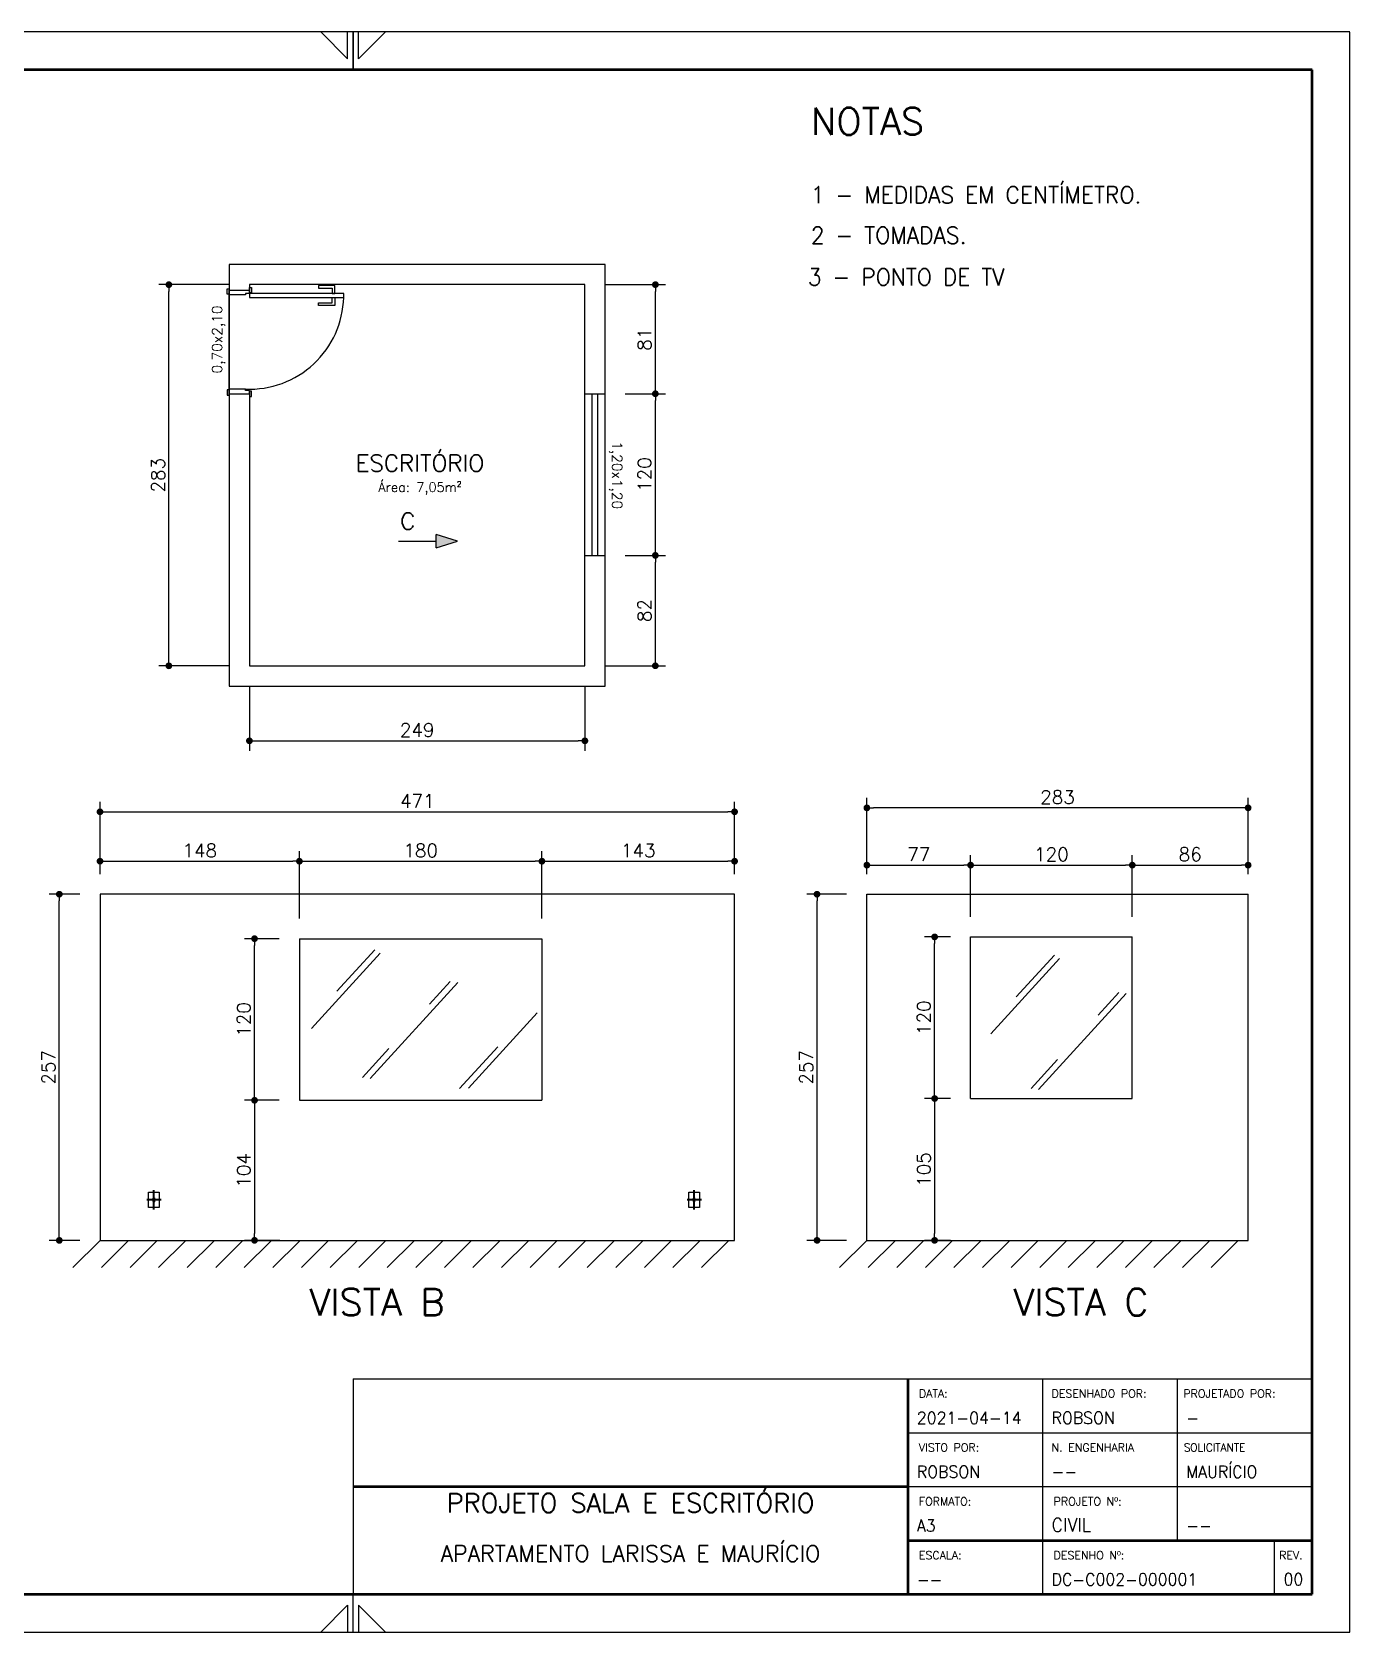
# Model space of a CAD drawing. Header units: millimetres. Extents: x 0 to 1680, y 0 to 1188.
# Drawn here: x 702 to 1680, y 0 to 1188 of the extents above; entities that cross this region are included whole.
import ezdxf
from ezdxf.enums import TextEntityAlignment as Align

# ---------------------------------------------------------------- set-up
doc = ezdxf.new("R2010")
doc.units = ezdxf.units.MM
doc.header["$LTSCALE"] = 30
doc.linetypes.add('CENTER', pattern=[2, 1.25, -0.25, 0.25, -0.25])
for name, color, linetype in [('100CL', 4, 'Continuous'), ('120CL', 4, 'Continuous'), ('175CL', 5, 'Continuous'), ('60CL', 2, 'Continuous'), ('CONT1', 1, 'Continuous'), ('CONT2', 2, 'Continuous'), ('CONT6', 6, 'Continuous'), ('Pen-06', 6, 'Continuous'), ('Simb', 30, 'Continuous'), ('Texto-04', 4, 'Continuous')]:
    doc.layers.add(name, color=color, linetype=linetype)
for name, color, linetype, lineweight in [('CENTER', 2, 'CENTER', 35), ('CONT3', 3, 'Continuous', 25), ('CONT5', 5, 'Continuous', 50)]:
    doc.layers.add(name, color=color, linetype=linetype, lineweight=lineweight)
doc.styles.add('100CL', font='romans.shx', dxfattribs={"height": 12.5})
doc.styles.add('120CL', font='romans.shx', dxfattribs={"height": 15})
doc.styles.add('175CL', font='romans.shx', dxfattribs={"height": 20})
doc.styles.add('60CL', font='romans.shx', dxfattribs={"height": 7.5})
doc.styles.add('NR', font='romans.shx')
doc.dimstyles.new('ESC-50', dxfattribs={"dimtxt": 10, "dimasz": 5, "dimexe": 7.5, "dimexo": 15, "dimgap": 0.5, "dimtad": 0, "dimdec": 1, "dimzin": 9, "dimdsep": 46, "dimtxsty": 'NR', "dimblk1": 'DOT', "dimblk2": 'DOT', "dimsah": 1, "dimcen": 0.09, "dimclrd": 1, "dimclre": 2, "dimclrt": 2, "dimadec": 5, "dimazin": 0, "dimtfac": 1, "dimtdec": 1, "dimtmove": 0, "dimatfit": 3, "dimldrblk": 'DOT', "dimfxl": 7.5, "dimtvp": 0.8, "dimtolj": 1, "dimtzin": 9, "dimarcsym": 0})

# ---------------------------------------------------------------- blocks, each defined once
blk = doc.blocks.new('P70x210')
at = {"color": 1}
blk.add_line((73.5, -15), (0, -15), dxfattribs=at)
at = {"color": 0}
for points in [[(2.5, 63.5), (-3.5, 63.5), (-3.5, 51.2), (-1.5, 51.2), (-1.5, 61.5), (2.5, 61.5)], [(2.5, 0), (5.5, 0), (5.5, 70), (2.5, 70)], [(5.5, 63.5), (11.5, 63.5), (11.5, 51.2), (9.5, 51.2), (9.5, 61.5), (5.5, 61.5)], [(-2, 1.5), (2, 1.5), (2, 0), (-2, 0)], [(2.5, 0), (2.5, -3), (3.5, -3), (3.5, -15), (0, -15), (0, 0)], [(79, 1.5), (75, 1.5), (75, 0), (79, 0)], [(74.5, 0), (74.5, -3), (73.5, -3), (73.5, -15), (77, -15), (77, 0)], [(3, -15), (3, -16.5), (-1, -16.5), (-1, -15)], [(74, -15), (74, -16.5), (78, -16.5), (78, -15)]]:
    blk.add_lwpolyline(points, close=True, dxfattribs=at)
blk.add_arc((3.6, 0), 70, 357.5218, 88.4164, dxfattribs=at)
blk = doc.blocks.new('J120x120')
at = {"layer": 'Simb'}
for p, q in [((0, 60), (-15, 60)), ((-15, 60), (-15, -60)), ((-9.5, 60), (-9.5, -60)), ((-5.5, 60), (-5.5, -60)), ((0, 60), (0, -60)), ((0, -60), (-15, -60))]:
    blk.add_line(p, q, dxfattribs=at)
blk = doc.blocks.new('CORTE C')
at = {"layer": 'CONT3'}
h = blk.add_hatch(color=256, dxfattribs=at)
h.dxf.hatch_style = 1
h.paths.add_polyline_path([(-36.1, -4.9), (-20.1, 0), (-36.1, 4.9)])
for p, q in [((-64, 0), (-36.1, 0)), ((-36.1, -4.9), (-36.1, 4.9)), ((-20.1, 0), (-36.1, 4.9)), ((-36.1, -4.9), (-20.1, 0))]:
    blk.add_line(p, q, dxfattribs=at)
at = {"layer": 'Texto-04', "style": 'NR'}
blk.add_text('C', height=12.5, dxfattribs=at).set_placement((-57.1, 14.8), align=Align.MIDDLE)
blk = doc.blocks.new('DOT')
at = {"color": 0, "linetype": 'ByBlock'}
blk.add_line((-0.5, 0), (-1, 0), dxfattribs=at)
at = {"color": 0, "linetype": 'ByBlock', "const_width": 0.5}
blk.add_lwpolyline([(-0.25, 0, 1), (0.25, 0, 1)], format="xyb", close=True, dxfattribs=at)
blk = doc.blocks.new('*D137')
at = {"layer": 'Defpoints', "color": 0, "transparency": 16777216}
for p in [(803.3, 1000.4), (863.1, 1000.4), (863.1, 717.4)]:
    blk.add_point(p, dxfattribs=at)
at = {"layer": 'Simb', "color": 2, "lineweight": -2, "transparency": 16777216}
for p, q in [((848.1, 1000.4), (795.8, 1000.4)), ((848.1, 717.4), (795.8, 717.4))]:
    blk.add_line(p, q, dxfattribs=at)
at = {"layer": 'Simb', "color": 1, "lineweight": -2, "transparency": 16777216}
blk.add_line((803.3, 722.4), (803.3, 995.4), dxfattribs=at)
at = {"layer": 'Simb', "color": 1, "lineweight": -2, "transparency": 16777216, "xscale": 5, "yscale": 5, "zscale": 5}
for p, rotation in [((803.3, 1000.4), 90), ((803.3, 717.4), 270)]:
    blk.add_blockref('DOT', p, dxfattribs=dict(at, rotation=rotation))
at = {"layer": 'Simb', "color": 2, "transparency": 16777216, "insert": (795.3, 858.9), "char_height": 10, "attachment_point": 5, "rotation": 90, "style": 'NR'}
blk.add_mtext('\\A1;283', dxfattribs=at)
blk = doc.blocks.new('_Dot')
at = {"color": 0, "linetype": 'ByBlock', "lineweight": -2}
blk.add_line((-0.5, 0), (-1, 0), dxfattribs=at)
at = {"color": 0, "linetype": 'ByBlock', "const_width": 0.5}
blk.add_lwpolyline([(-0.25, 0, 1), (0.25, 0, 1)], format="xyb", close=True, dxfattribs=at)
blk = doc.blocks.new('*D138')
at = {"layer": 'Defpoints', "color": 0, "transparency": 16777216}
for p in [(863.1, 717.4), (1112.1, 717.4), (1112.1, 661.7)]:
    blk.add_point(p, dxfattribs=at)
at = {"layer": 'Simb', "color": 2, "lineweight": -2, "transparency": 16777216}
for p, q in [((863.1, 702.4), (863.1, 654.2)), ((1112.1, 702.4), (1112.1, 654.2))]:
    blk.add_line(p, q, dxfattribs=at)
at = {"layer": 'Simb', "color": 1, "lineweight": -2, "transparency": 16777216}
blk.add_line((868.1, 661.7), (1107.1, 661.7), dxfattribs=at)
at = {"layer": 'Simb', "color": 1, "lineweight": -2, "transparency": 16777216, "xscale": 5, "yscale": 5, "zscale": 5, "rotation": 180}
blk.add_blockref('DOT', (863.1, 661.7), dxfattribs=at)
at = {"layer": 'Simb', "color": 1, "lineweight": -2, "transparency": 16777216, "xscale": 5, "yscale": 5, "zscale": 5}
blk.add_blockref('DOT', (1112.1, 661.7), dxfattribs=at)
at = {"layer": 'Simb', "color": 2, "transparency": 16777216, "insert": (987.6, 669.7), "char_height": 10, "attachment_point": 5, "style": 'NR'}
blk.add_mtext('\\A1;249', dxfattribs=at)
blk = doc.blocks.new('*D139')
at = {"layer": 'Defpoints', "color": 0, "transparency": 16777216}
for p in [(1127.1, 799.4), (1164.4, 799.4), (1112.1, 717.4)]:
    blk.add_point(p, dxfattribs=at)
at = {"layer": 'Simb', "color": 2, "lineweight": -2, "transparency": 16777216}
for p, q in [((1142.1, 799.4), (1171.9, 799.4)), ((1127.1, 717.4), (1171.9, 717.4))]:
    blk.add_line(p, q, dxfattribs=at)
at = {"layer": 'Simb', "color": 1, "lineweight": -2, "transparency": 16777216}
blk.add_line((1164.4, 722.4), (1164.4, 794.4), dxfattribs=at)
at = {"layer": 'Simb', "color": 1, "lineweight": -2, "transparency": 16777216, "xscale": 5, "yscale": 5, "zscale": 5}
for p, rotation in [((1164.4, 799.4), 90), ((1164.4, 717.4), 270)]:
    blk.add_blockref('DOT', p, dxfattribs=dict(at, rotation=rotation))
at = {"layer": 'Simb', "color": 2, "transparency": 16777216, "insert": (1156.4, 758.4), "char_height": 10, "attachment_point": 5, "rotation": 90, "style": 'NR'}
blk.add_mtext('\\A1;82', dxfattribs=at)
blk = doc.blocks.new('*D140')
at = {"layer": 'Defpoints', "color": 0, "transparency": 16777216}
for p in [(1127.1, 919.4), (1164.4, 919.4), (1127.1, 799.4)]:
    blk.add_point(p, dxfattribs=at)
at = {"layer": 'Simb', "color": 2, "lineweight": -2, "transparency": 16777216}
for p, q in [((1142.1, 919.4), (1171.9, 919.4)), ((1142.1, 799.4), (1171.9, 799.4))]:
    blk.add_line(p, q, dxfattribs=at)
at = {"layer": 'Simb', "color": 1, "lineweight": -2, "transparency": 16777216}
blk.add_line((1164.4, 804.4), (1164.4, 914.4), dxfattribs=at)
at = {"layer": 'Simb', "color": 1, "lineweight": -2, "transparency": 16777216, "xscale": 5, "yscale": 5, "zscale": 5}
for p, rotation in [((1164.4, 919.4), 90), ((1164.4, 799.4), 270)]:
    blk.add_blockref('DOT', p, dxfattribs=dict(at, rotation=rotation))
at = {"layer": 'Simb', "color": 2, "transparency": 16777216, "insert": (1156.4, 859.4), "char_height": 10, "attachment_point": 5, "rotation": 90, "style": 'NR'}
blk.add_mtext('\\A1;120', dxfattribs=at)
blk = doc.blocks.new('*D141')
at = {"layer": 'Defpoints', "color": 0, "transparency": 16777216}
for p in [(1112.1, 1000.4), (1164.4, 1000.4), (1127.1, 919.4)]:
    blk.add_point(p, dxfattribs=at)
at = {"layer": 'Simb', "color": 2, "lineweight": -2, "transparency": 16777216}
for p, q in [((1127.1, 1000.4), (1171.9, 1000.4)), ((1142.1, 919.4), (1171.9, 919.4))]:
    blk.add_line(p, q, dxfattribs=at)
at = {"layer": 'Simb', "color": 1, "lineweight": -2, "transparency": 16777216}
blk.add_line((1164.4, 924.4), (1164.4, 995.4), dxfattribs=at)
at = {"layer": 'Simb', "color": 1, "lineweight": -2, "transparency": 16777216, "xscale": 5, "yscale": 5, "zscale": 5}
for p, rotation in [((1164.4, 1000.4), 90), ((1164.4, 919.4), 270)]:
    blk.add_blockref('DOT', p, dxfattribs=dict(at, rotation=rotation))
at = {"layer": 'Simb', "color": 2, "transparency": 16777216, "insert": (1156.4, 959.9), "char_height": 10, "attachment_point": 5, "rotation": 90, "style": 'NR'}
blk.add_mtext('\\A1;81', dxfattribs=at)
blk = doc.blocks.new('*D153')
at = {"layer": 'Defpoints', "color": 0, "transparency": 16777216}
for p in [(722, 547.8), (752.2, 547.8), (752.2, 290.8)]:
    blk.add_point(p, dxfattribs=at)
at = {"layer": 'Simb', "color": 2, "lineweight": -2, "transparency": 16777216}
for p, q in [((737.2, 547.8), (714.5, 547.8)), ((737.2, 290.8), (714.5, 290.8))]:
    blk.add_line(p, q, dxfattribs=at)
at = {"layer": 'Simb', "color": 1, "lineweight": -2, "transparency": 16777216}
blk.add_line((722, 295.8), (722, 542.8), dxfattribs=at)
at = {"layer": 'Simb', "color": 1, "lineweight": -2, "transparency": 16777216, "xscale": 5, "yscale": 5, "zscale": 5}
for p, rotation in [((722, 547.8), 90), ((722, 290.8), 270)]:
    blk.add_blockref('DOT', p, dxfattribs=dict(at, rotation=rotation))
at = {"layer": 'Simb', "color": 2, "transparency": 16777216, "insert": (714, 419.3), "char_height": 10, "attachment_point": 5, "rotation": 90, "style": 'NR'}
blk.add_mtext('\\A1;257', dxfattribs=at)
blk = doc.blocks.new('*D155')
at = {"layer": 'Defpoints', "color": 0, "transparency": 16777216}
for p in [(900.2, 572.3), (752.2, 547.8), (900.2, 514.8)]:
    blk.add_point(p, dxfattribs=at)
at = {"layer": 'Simb', "color": 2, "lineweight": -2, "transparency": 16777216}
for p, q in [((752.2, 562.8), (752.2, 579.8)), ((900.2, 529.8), (900.2, 579.8))]:
    blk.add_line(p, q, dxfattribs=at)
at = {"layer": 'Simb', "color": 1, "lineweight": -2, "transparency": 16777216}
blk.add_line((757.2, 572.3), (895.2, 572.3), dxfattribs=at)
at = {"layer": 'Simb', "color": 1, "lineweight": -2, "transparency": 16777216, "xscale": 5, "yscale": 5, "zscale": 5, "rotation": 180}
blk.add_blockref('DOT', (752.2, 572.3), dxfattribs=at)
at = {"layer": 'Simb', "color": 1, "lineweight": -2, "transparency": 16777216, "xscale": 5, "yscale": 5, "zscale": 5}
blk.add_blockref('DOT', (900.2, 572.3), dxfattribs=at)
at = {"layer": 'Simb', "color": 2, "transparency": 16777216, "insert": (826.2, 580.3), "char_height": 10, "attachment_point": 5, "style": 'NR'}
blk.add_mtext('\\A1;148', dxfattribs=at)
blk = doc.blocks.new('*D156')
at = {"layer": 'Defpoints', "color": 0, "transparency": 16777216}
for p in [(1080.2, 572.3), (900.2, 514.8), (1080.2, 514.8)]:
    blk.add_point(p, dxfattribs=at)
at = {"layer": 'Simb', "color": 2, "lineweight": -2, "transparency": 16777216}
for p, q in [((900.2, 529.8), (900.2, 579.8)), ((1080.2, 529.8), (1080.2, 579.8))]:
    blk.add_line(p, q, dxfattribs=at)
at = {"layer": 'Simb', "color": 1, "lineweight": -2, "transparency": 16777216}
blk.add_line((905.2, 572.3), (1075.2, 572.3), dxfattribs=at)
at = {"layer": 'Simb', "color": 1, "lineweight": -2, "transparency": 16777216, "xscale": 5, "yscale": 5, "zscale": 5, "rotation": 180}
blk.add_blockref('DOT', (900.2, 572.3), dxfattribs=at)
at = {"layer": 'Simb', "color": 1, "lineweight": -2, "transparency": 16777216, "xscale": 5, "yscale": 5, "zscale": 5}
blk.add_blockref('DOT', (1080.2, 572.3), dxfattribs=at)
at = {"layer": 'Simb', "color": 2, "transparency": 16777216, "insert": (990.2, 580.3), "char_height": 10, "attachment_point": 5, "style": 'NR'}
blk.add_mtext('\\A1;180', dxfattribs=at)
blk = doc.blocks.new('*D157')
at = {"layer": 'Defpoints', "color": 0, "transparency": 16777216}
for p in [(1223.2, 572.3), (1223.2, 547.8), (1080.2, 514.8)]:
    blk.add_point(p, dxfattribs=at)
at = {"layer": 'Simb', "color": 2, "lineweight": -2, "transparency": 16777216}
for p, q in [((1080.2, 529.8), (1080.2, 579.8)), ((1223.2, 562.8), (1223.2, 579.8))]:
    blk.add_line(p, q, dxfattribs=at)
at = {"layer": 'Simb', "color": 1, "lineweight": -2, "transparency": 16777216}
blk.add_line((1085.2, 572.3), (1218.2, 572.3), dxfattribs=at)
at = {"layer": 'Simb', "color": 1, "lineweight": -2, "transparency": 16777216, "xscale": 5, "yscale": 5, "zscale": 5, "rotation": 180}
blk.add_blockref('DOT', (1080.2, 572.3), dxfattribs=at)
at = {"layer": 'Simb', "color": 1, "lineweight": -2, "transparency": 16777216, "xscale": 5, "yscale": 5, "zscale": 5}
blk.add_blockref('DOT', (1223.2, 572.3), dxfattribs=at)
at = {"layer": 'Simb', "color": 2, "transparency": 16777216, "insert": (1151.7, 580.3), "char_height": 10, "attachment_point": 5, "style": 'NR'}
blk.add_mtext('\\A1;143', dxfattribs=at)
blk = doc.blocks.new('*D158')
at = {"layer": 'Defpoints', "color": 0, "transparency": 16777216}
for p in [(1223.2, 609), (752.2, 547.8), (1223.2, 547.8)]:
    blk.add_point(p, dxfattribs=at)
at = {"layer": 'Simb', "color": 2, "lineweight": -2, "transparency": 16777216}
for p, q in [((752.2, 562.8), (752.2, 616.5)), ((1223.2, 562.8), (1223.2, 616.5))]:
    blk.add_line(p, q, dxfattribs=at)
at = {"layer": 'Simb', "color": 1, "lineweight": -2, "transparency": 16777216}
blk.add_line((757.2, 609), (1218.2, 609), dxfattribs=at)
at = {"layer": 'Simb', "color": 1, "lineweight": -2, "transparency": 16777216, "xscale": 5, "yscale": 5, "zscale": 5, "rotation": 180}
blk.add_blockref('DOT', (752.2, 609), dxfattribs=at)
at = {"layer": 'Simb', "color": 1, "lineweight": -2, "transparency": 16777216, "xscale": 5, "yscale": 5, "zscale": 5}
blk.add_blockref('DOT', (1223.2, 609), dxfattribs=at)
at = {"layer": 'Simb', "color": 2, "transparency": 16777216, "insert": (987.7, 617), "char_height": 10, "attachment_point": 5, "style": 'NR'}
blk.add_mtext('\\A1;471', dxfattribs=at)
blk = doc.blocks.new('*D159')
at = {"layer": 'Defpoints', "color": 0, "transparency": 16777216}
for p in [(900.2, 394.8), (866.9, 290.8), (900.7, 290.8)]:
    blk.add_point(p, dxfattribs=at)
at = {"layer": 'Simb', "color": 2, "lineweight": -2, "transparency": 16777216}
for p, q in [((885.2, 394.8), (859.4, 394.8)), ((885.7, 290.8), (859.4, 290.8))]:
    blk.add_line(p, q, dxfattribs=at)
at = {"layer": 'Simb', "color": 1, "lineweight": -2, "transparency": 16777216}
blk.add_line((866.9, 389.8), (866.9, 295.8), dxfattribs=at)
at = {"layer": 'Simb', "color": 1, "lineweight": -2, "transparency": 16777216, "xscale": 5, "yscale": 5, "zscale": 5}
for p, rotation in [((866.9, 394.8), 90), ((866.9, 290.8), 270)]:
    blk.add_blockref('DOT', p, dxfattribs=dict(at, rotation=rotation))
at = {"layer": 'Simb', "color": 2, "transparency": 16777216, "insert": (858.9, 342.8), "char_height": 10, "attachment_point": 5, "rotation": 90, "style": 'NR'}
blk.add_mtext('\\A1;104', dxfattribs=at)
blk = doc.blocks.new('*D160')
at = {"layer": 'Defpoints', "color": 0, "transparency": 16777216}
for p in [(866.9, 514.8), (900.2, 514.8), (900.2, 394.8)]:
    blk.add_point(p, dxfattribs=at)
at = {"layer": 'Simb', "color": 2, "lineweight": -2, "transparency": 16777216}
for p, q in [((885.2, 514.8), (859.4, 514.8)), ((885.2, 394.8), (859.4, 394.8))]:
    blk.add_line(p, q, dxfattribs=at)
at = {"layer": 'Simb', "color": 1, "lineweight": -2, "transparency": 16777216}
blk.add_line((866.9, 399.8), (866.9, 509.8), dxfattribs=at)
at = {"layer": 'Simb', "color": 1, "lineweight": -2, "transparency": 16777216, "xscale": 5, "yscale": 5, "zscale": 5}
for p, rotation in [((866.9, 514.8), 90), ((866.9, 394.8), 270)]:
    blk.add_blockref('DOT', p, dxfattribs=dict(at, rotation=rotation))
at = {"layer": 'Simb', "color": 2, "transparency": 16777216, "insert": (858.9, 454.8), "char_height": 10, "attachment_point": 5, "rotation": 90, "style": 'NR'}
blk.add_mtext('\\A1;120', dxfattribs=at)
blk = doc.blocks.new('*D161')
at = {"layer": 'Defpoints', "color": 0, "transparency": 16777216}
for p in [(1284.4, 547.8), (1321.4, 547.8), (1321.4, 290.8)]:
    blk.add_point(p, dxfattribs=at)
at = {"layer": 'Simb', "color": 2, "lineweight": -2, "transparency": 16777216}
for p, q in [((1306.4, 547.8), (1276.9, 547.8)), ((1306.4, 290.8), (1276.9, 290.8))]:
    blk.add_line(p, q, dxfattribs=at)
at = {"layer": 'Simb', "color": 1, "lineweight": -2, "transparency": 16777216}
blk.add_line((1284.4, 295.8), (1284.4, 542.8), dxfattribs=at)
at = {"layer": 'Simb', "color": 1, "lineweight": -2, "transparency": 16777216, "xscale": 5, "yscale": 5, "zscale": 5}
for p, rotation in [((1284.4, 547.8), 90), ((1284.4, 290.8), 270)]:
    blk.add_blockref('DOT', p, dxfattribs=dict(at, rotation=rotation))
at = {"layer": 'Simb', "color": 2, "transparency": 16777216, "insert": (1276.4, 419.3), "char_height": 10, "attachment_point": 5, "rotation": 90, "style": 'NR'}
blk.add_mtext('\\A1;257', dxfattribs=at)
blk = doc.blocks.new('*D162')
at = {"layer": 'Defpoints', "color": 0, "transparency": 16777216}
for p in [(1398.4, 569.4), (1321.4, 547.8), (1398.4, 516.1)]:
    blk.add_point(p, dxfattribs=at)
at = {"layer": 'Simb', "color": 2, "lineweight": -2, "transparency": 16777216}
for p, q in [((1321.4, 562.8), (1321.4, 576.9)), ((1398.4, 531.1), (1398.4, 576.9))]:
    blk.add_line(p, q, dxfattribs=at)
at = {"layer": 'Simb', "color": 1, "lineweight": -2, "transparency": 16777216}
blk.add_line((1326.4, 569.4), (1393.4, 569.4), dxfattribs=at)
at = {"layer": 'Simb', "color": 1, "lineweight": -2, "transparency": 16777216, "xscale": 5, "yscale": 5, "zscale": 5, "rotation": 180}
blk.add_blockref('DOT', (1321.4, 569.4), dxfattribs=at)
at = {"layer": 'Simb', "color": 1, "lineweight": -2, "transparency": 16777216, "xscale": 5, "yscale": 5, "zscale": 5}
blk.add_blockref('DOT', (1398.4, 569.4), dxfattribs=at)
at = {"layer": 'Simb', "color": 2, "transparency": 16777216, "insert": (1359.9, 577.4), "char_height": 10, "attachment_point": 5, "style": 'NR'}
blk.add_mtext('\\A1;77', dxfattribs=at)
blk = doc.blocks.new('*D163')
at = {"layer": 'Defpoints', "color": 0, "transparency": 16777216}
for p in [(1518.4, 569.4), (1398.4, 516.1), (1518.4, 516.1)]:
    blk.add_point(p, dxfattribs=at)
at = {"layer": 'Simb', "color": 2, "lineweight": -2, "transparency": 16777216}
for p, q in [((1398.4, 531.1), (1398.4, 576.9)), ((1518.4, 531.1), (1518.4, 576.9))]:
    blk.add_line(p, q, dxfattribs=at)
at = {"layer": 'Simb', "color": 1, "lineweight": -2, "transparency": 16777216}
blk.add_line((1403.4, 569.4), (1513.4, 569.4), dxfattribs=at)
at = {"layer": 'Simb', "color": 1, "lineweight": -2, "transparency": 16777216, "xscale": 5, "yscale": 5, "zscale": 5, "rotation": 180}
blk.add_blockref('DOT', (1398.4, 569.4), dxfattribs=at)
at = {"layer": 'Simb', "color": 1, "lineweight": -2, "transparency": 16777216, "xscale": 5, "yscale": 5, "zscale": 5}
blk.add_blockref('DOT', (1518.4, 569.4), dxfattribs=at)
at = {"layer": 'Simb', "color": 2, "transparency": 16777216, "insert": (1458.4, 577.4), "char_height": 10, "attachment_point": 5, "style": 'NR'}
blk.add_mtext('\\A1;120', dxfattribs=at)
blk = doc.blocks.new('*D164')
at = {"layer": 'Defpoints', "color": 0, "transparency": 16777216}
for p in [(1604.4, 569.4), (1604.4, 547.8), (1518.4, 516.1)]:
    blk.add_point(p, dxfattribs=at)
at = {"layer": 'Simb', "color": 2, "lineweight": -2, "transparency": 16777216}
for p, q in [((1518.4, 531.1), (1518.4, 576.9)), ((1604.4, 562.8), (1604.4, 576.9))]:
    blk.add_line(p, q, dxfattribs=at)
at = {"layer": 'Simb', "color": 1, "lineweight": -2, "transparency": 16777216}
blk.add_line((1523.4, 569.4), (1599.4, 569.4), dxfattribs=at)
at = {"layer": 'Simb', "color": 1, "lineweight": -2, "transparency": 16777216, "xscale": 5, "yscale": 5, "zscale": 5, "rotation": 180}
blk.add_blockref('DOT', (1518.4, 569.4), dxfattribs=at)
at = {"layer": 'Simb', "color": 1, "lineweight": -2, "transparency": 16777216, "xscale": 5, "yscale": 5, "zscale": 5}
blk.add_blockref('DOT', (1604.4, 569.4), dxfattribs=at)
at = {"layer": 'Simb', "color": 2, "transparency": 16777216, "insert": (1561.4, 577.4), "char_height": 10, "attachment_point": 5, "style": 'NR'}
blk.add_mtext('\\A1;86', dxfattribs=at)
blk = doc.blocks.new('*D165')
at = {"layer": 'Defpoints', "color": 0, "transparency": 16777216}
for p in [(1321.4, 611.9), (1321.4, 547.8), (1604.4, 547.8)]:
    blk.add_point(p, dxfattribs=at)
at = {"layer": 'Simb', "color": 2, "lineweight": -2, "transparency": 16777216}
for p, q in [((1321.4, 562.8), (1321.4, 619.4)), ((1604.4, 562.8), (1604.4, 619.4))]:
    blk.add_line(p, q, dxfattribs=at)
at = {"layer": 'Simb', "color": 1, "lineweight": -2, "transparency": 16777216}
blk.add_line((1599.4, 611.9), (1326.4, 611.9), dxfattribs=at)
at = {"layer": 'Simb', "color": 1, "lineweight": -2, "transparency": 16777216, "xscale": 5, "yscale": 5, "zscale": 5, "rotation": 180}
blk.add_blockref('DOT', (1321.4, 611.9), dxfattribs=at)
at = {"layer": 'Simb', "color": 1, "lineweight": -2, "transparency": 16777216, "xscale": 5, "yscale": 5, "zscale": 5}
blk.add_blockref('DOT', (1604.4, 611.9), dxfattribs=at)
at = {"layer": 'Simb', "color": 2, "transparency": 16777216, "insert": (1462.9, 619.9), "char_height": 10, "attachment_point": 5, "style": 'NR'}
blk.add_mtext('\\A1;283', dxfattribs=at)
blk = doc.blocks.new('*D166')
at = {"layer": 'Defpoints', "color": 0, "transparency": 16777216}
for p in [(1398.4, 396.1), (1371.7, 290.8), (1398.4, 290.8)]:
    blk.add_point(p, dxfattribs=at)
at = {"layer": 'Simb', "color": 2, "lineweight": -2, "transparency": 16777216}
for p, q in [((1383.4, 396.1), (1364.2, 396.1)), ((1383.4, 290.8), (1364.2, 290.8))]:
    blk.add_line(p, q, dxfattribs=at)
at = {"layer": 'Simb', "color": 1, "lineweight": -2, "transparency": 16777216}
blk.add_line((1371.7, 391.1), (1371.7, 295.8), dxfattribs=at)
at = {"layer": 'Simb', "color": 1, "lineweight": -2, "transparency": 16777216, "xscale": 5, "yscale": 5, "zscale": 5}
for p, rotation in [((1371.7, 396.1), 90), ((1371.7, 290.8), 270)]:
    blk.add_blockref('DOT', p, dxfattribs=dict(at, rotation=rotation))
at = {"layer": 'Simb', "color": 2, "transparency": 16777216, "insert": (1363.7, 343.4), "char_height": 10, "attachment_point": 5, "rotation": 90, "style": 'NR'}
blk.add_mtext('\\A1;105', dxfattribs=at)
blk = doc.blocks.new('*D167')
at = {"layer": 'Defpoints', "color": 0, "transparency": 16777216}
for p in [(1371.7, 516.1), (1398.4, 516.1), (1398.4, 396.1)]:
    blk.add_point(p, dxfattribs=at)
at = {"layer": 'Simb', "color": 2, "lineweight": -2, "transparency": 16777216}
for p, q in [((1383.4, 516.1), (1364.2, 516.1)), ((1383.4, 396.1), (1364.2, 396.1))]:
    blk.add_line(p, q, dxfattribs=at)
at = {"layer": 'Simb', "color": 1, "lineweight": -2, "transparency": 16777216}
blk.add_line((1371.7, 401.1), (1371.7, 511.1), dxfattribs=at)
at = {"layer": 'Simb', "color": 1, "lineweight": -2, "transparency": 16777216, "xscale": 5, "yscale": 5, "zscale": 5}
for p, rotation in [((1371.7, 516.1), 90), ((1371.7, 396.1), 270)]:
    blk.add_blockref('DOT', p, dxfattribs=dict(at, rotation=rotation))
at = {"layer": 'Simb', "color": 2, "transparency": 16777216, "insert": (1363.7, 456.1), "char_height": 10, "attachment_point": 5, "rotation": 90, "style": 'NR'}
blk.add_mtext('\\A1;120', dxfattribs=at)

msp = doc.modelspace()

# ---------------------------------------------------------------- linework, layer by layer
at = {"layer": 'CENTER'}
for p, q in [((797.6, 320.8), (786.9, 320.8)), ((792.2, 313.6), (792.2, 328)), ((1198.6, 320.8), (1187.9, 320.8)), ((1193.2, 313.6), (1193.2, 328))]:
    msp.add_line(p, q, dxfattribs=at)
at = {"layer": 'CONT1'}
for p, q in [((1680, 1188), (0, 1188)), ((936, 1168), (916, 1188)), ((936, 1168), (916, 1188)), ((936, 1168), (936, 1188)), ((936, 1168), (936, 1188)), ((940, 1160), (940, 1188)), ((940, 1188), (940, 1160)), ((944, 1168), (964, 1188)), ((944, 1168), (944, 1188)), ((944, 1168), (964, 1188)), ((944, 1168), (944, 1188)), ((1680, 0), (1680, 1188)), ((909.2, 448.1), (960.1, 504)), ((928.1, 475.7), (956.3, 506.6)), ((1413.5, 444.1), (1464.4, 500)), ((1432.3, 471.7), (1460.6, 502.6)), ((952.7, 411), (1017.7, 482.3)), ((996.8, 466.2), (1012.1, 483)), ((1448.9, 402.7), (1513.9, 474)), ((1493.1, 458), (1508.4, 474.8)), ((1025.7, 403.8), (1076.6, 459.7)), ((947.1, 411.7), (966.7, 433.2)), ((1019.1, 403.5), (1047.4, 434.4)), ((1443.3, 403.5), (1463, 425)), ((752.2, 290.8), (732, 270.6)), ((773.4, 290.8), (753.3, 270.6)), ((794.7, 290.8), (774.5, 270.6)), ((815.9, 290.8), (795.7, 270.6)), ((837.1, 290.8), (816.9, 270.6)), ((858.3, 290.8), (838.1, 270.6)), ((879.5, 290.8), (859.3, 270.6)), ((900.7, 290.8), (880.5, 270.6)), ((921.9, 290.8), (901.8, 270.6)), ((943.2, 290.8), (923, 270.6)), ((964.4, 290.8), (944.2, 270.6)), ((985.6, 290.8), (965.4, 270.6)), ((1006.8, 290.8), (986.6, 270.6)), ((1028, 290.8), (1007.8, 270.6)), ((1049.2, 290.8), (1029, 270.6)), ((1070.4, 290.8), (1050.2, 270.6)), ((1091.6, 290.8), (1071.5, 270.6)), ((1112.9, 290.8), (1092.7, 270.6)), ((1134.1, 290.8), (1113.9, 270.6)), ((1155.3, 290.8), (1135.1, 270.6)), ((1176.5, 290.8), (1156.3, 270.6)), ((1197.7, 290.8), (1177.5, 270.6)), ((1218.9, 290.8), (1198.7, 270.6)), ((1321.4, 290.8), (1301.2, 270.6)), ((1342.6, 290.8), (1322.4, 270.6)), ((1363.8, 290.8), (1343.6, 270.6)), ((1385, 290.8), (1364.8, 270.6)), ((1406.2, 290.8), (1386, 270.6)), ((1427.4, 290.8), (1407.2, 270.6)), ((1448.6, 290.8), (1428.4, 270.6)), ((1469.8, 290.8), (1449.7, 270.6)), ((1491.1, 290.8), (1470.9, 270.6)), ((1512.3, 290.8), (1492.1, 270.6)), ((1533.5, 290.8), (1513.3, 270.6)), ((1554.7, 290.8), (1534.5, 270.6)), ((1575.9, 290.8), (1555.7, 270.6)), ((1597.1, 290.8), (1576.9, 270.6)), ((940, 0), (940, 28)), ((936, 20), (916, 0)), ((936, 20), (916, 0)), ((936, 20), (936, 0)), ((936, 20), (936, 0)), ((944, 20), (964, 0)), ((944, 20), (944, 0)), ((944, 20), (964, 0)), ((944, 20), (944, 0)), ((0, 0), (1680, 0))]:
    msp.add_line(p, q, dxfattribs=at)
at = {"layer": 'CONT2'}
for p, q in [((900.2, 514.8), (900.2, 394.8)), ((900.2, 514.8), (1080.2, 514.8)), ((1080.2, 514.8), (1080.2, 394.8)), ((1398.4, 396.1), (1398.4, 516.1)), ((1398.4, 516.1), (1518.4, 516.1)), ((1518.4, 396.1), (1518.4, 516.1)), ((900.2, 394.8), (1080.2, 394.8)), ((1398.4, 396.1), (1518.4, 396.1)), ((1452, 28), (1452, 188)), ((1552, 68), (1552, 188)), ((1352, 148), (1652, 148)), ((1352, 108), (1652, 108))]:
    msp.add_line(p, q, dxfattribs=at)
at = {"layer": 'CONT2', "linetype": 'Continuous'}
msp.add_line((1624, 28), (1624, 68), dxfattribs=at)
at = {"layer": 'CONT5'}
for p, q in [((1652, 1160), (100, 1160)), ((1652, 28), (1652, 1160)), ((1352, 28), (1352, 188)), ((940, 108), (1352, 108)), ((1352, 68), (1652, 68)), ((100, 28), (1652, 28))]:
    msp.add_line(p, q, dxfattribs=at)
at = {"layer": 'CONT6'}
for q in [(1652, 188), (940, 28)]:
    msp.add_line((940, 188), q, dxfattribs=at)
at = {"layer": 'Pen-06'}
for p, q in [((752.2, 547.8), (752.2, 290.8)), ((1223.2, 547.8), (752.2, 547.8)), ((1223.2, 290.8), (1223.2, 547.8)), ((1321.4, 290.8), (1321.4, 547.8)), ((1321.4, 547.8), (1604.4, 547.8)), ((1604.4, 290.8), (1604.4, 547.8)), ((752.2, 290.8), (1223.2, 290.8)), ((1321.4, 290.8), (1604.4, 290.8))]:
    msp.add_line(p, q, dxfattribs=at)
msp.add_lwpolyline([(848.1, 702.4), (1127.1, 702.4), (1127.1, 1015.4), (848.1, 1015.4)], close=True, dxfattribs=at)
msp.add_lwpolyline([(863.1, 921.9), (863.1, 717.4), (1112.1, 717.4), (1112.1, 1000.4), (863.1, 1000.4), (863.1, 993.9)], dxfattribs=at)
at = {"layer": 'Simb'}
for p, q in [((791.6, 322), (792.2, 322.6)), ((791.6, 319.6), (791.6, 322)), ((792.2, 322.6), (792.8, 322)), ((792.8, 319.6), (792.8, 322)), ((1192.6, 322), (1193.2, 322.6)), ((1192.6, 319.6), (1192.6, 322)), ((1193.2, 322.6), (1193.8, 322)), ((1193.8, 319.6), (1193.8, 322)), ((791.6, 319.6), (792.2, 318.9)), ((792.2, 318.9), (792.8, 319.6)), ((1192.6, 319.6), (1193.2, 318.9)), ((1193.2, 318.9), (1193.8, 319.6))]:
    msp.add_line(p, q, dxfattribs=at)
for points in [[(796.1, 315.1), (788.3, 315.1), (788.3, 326.5), (796.1, 326.5)], [(1197.1, 315.1), (1189.3, 315.1), (1189.3, 326.5), (1197.1, 326.5)]]:
    msp.add_lwpolyline(points, close=True, dxfattribs=at)
for centre in [(792, 320.8), (792.2, 321.6), (1193, 320.8), (1193.2, 321.6), (792.2, 319.9), (1193.2, 319.9)]:
    msp.add_circle(centre, 0.148, dxfattribs=at)

# ---------------------------------------------------------------- block references
at = {"layer": 'CONT1'}
msp.add_blockref('CORTE C', (1037.7, 810), dxfattribs=at)
at = {"layer": 'Simb'}
for name, p, rotation in [('P70x210', (863.1, 996.4), 270), ('J120x120', (1112.1, 859.4), 180)]:
    msp.add_blockref(name, p, dxfattribs=dict(at, rotation=rotation))

# ---------------------------------------------------------------- texts
at = {"layer": '100CL', "ltscale": 0.95, "style": '100CL', "width": 0.95}
for s, height, p in [('1 - MEDIDAS EM CENTÍMETRO.    ', 12.5, (1279.8, 1060.8)), ('2 - TOMADAS.', 12.5, (1279.8, 1030.8)), ('3 - PONTO DE TV', 12.5, (1277.6, 999.8)), ('2021-04-14', 9, (1358.5, 154.5)), ('ROBSON', 9, (1458.5, 154.5)), ('-', 9, (1558.5, 154.5)), ('ROBSON', 9, (1358.5, 114.5)), ('MAURÍCIO', 9, (1558.5, 114.5)), ('--', 9, (1458.5, 114.5)), ('A3', 9, (1358.5, 74.5)), ('CIVIL', 10, (1458.5, 74.5)), ('--', 9, (1558.5, 74.5)), ('--', 9, (1358.5, 34.5)), ('DC-C002-000001', 9, (1458.5, 34.5))]:
    msp.add_text(s, height=height, dxfattribs=at).set_placement(p)
msp.add_text('00', height=9, dxfattribs=at).set_placement((1638, 39.2), align=Align.MIDDLE_CENTER)
at = {"layer": '120CL', "linetype": 'Continuous', "style": '120CL'}
msp.add_text('APARTAMENTO LARISSA E MAURÍCIO', height=12, dxfattribs=at).set_placement((1146, 52.2), align=Align.CENTER)
at = {"layer": '175CL', "color": 5, "style": '175CL'}
msp.add_text('NOTAS ', height=20, dxfattribs=at).set_placement((1279.8, 1111.6))
at = {"layer": '175CL', "color": 5, "linetype": 'Continuous', "style": '175CL'}
msp.add_text('PROJETO SALA E ESCRITÓRIO', height=14, dxfattribs=at).set_placement((1146, 88.8), align=Align.CENTER)
at = {"layer": '60CL', "style": '60CL'}
for s, rotation, p in [('0,70x2,10', 90, (839.1, 959.7)), ('1,20x1,20', 270, (1136.1, 858.9))]:
    msp.add_text(s, height=7.5, rotation=rotation, dxfattribs=at).set_placement(p, align=Align.MIDDLE_CENTER)
for s, p in [('DATA:', (1360, 174)), ('DESENHADO POR:', (1458.5, 174)), ('PROJETADO POR:', (1556.3, 174)), ('VISTO POR:', (1360, 134)), ('N. ENGENHARIA', (1458.5, 134)), ('FORMATO:', (1360, 94)), ('PROJETO Nº:', (1460, 94)), ('ESCALA:', (1360, 54)), ('DESENHO Nº:', (1460, 54)), ('REV.', (1627.4, 54))]:
    msp.add_text(s, height=6, dxfattribs=at).set_placement(p)
at = {"layer": '60CL', "style": '60CL', "width": 0.95}
msp.add_text('SOLICITANTE', height=6, dxfattribs=at).set_placement((1556.6, 134))
at = {"layer": 'CONT5', "style": '175CL'}
for s, p in [('VISTA B', (957.8, 244.9)), ('VISTA C', (1480.3, 244.9))]:
    msp.add_text(s, height=20, dxfattribs=at).set_placement(p, align=Align.MIDDLE_CENTER)
at = {"layer": 'Texto-04', "style": 'NR'}
for s, height, p in [('ESCRITÓRIO', 12.5, (989.7, 869.9)), ('Área: 7,05m²', 7, (989.7, 850.1))]:
    msp.add_text(s, height=height, dxfattribs=at).set_placement(p, align=Align.MIDDLE)

# ---------------------------------------------------------------- dimensions: what is measured, and where the dimension line sits
at = {"layer": 'Simb'}
for base, p1, p2, picture, middle in [((803.3, 1000.4), (863.1, 717.4), (863.1, 1000.4), '*D137', (795.3, 858.9)), ((1164.4, 1000.4), (1127.1, 919.4), (1112.1, 1000.4), '*D141', (1156.4, 959.9)), ((1164.4, 919.4), (1127.1, 799.4), (1127.1, 919.4), '*D140', (1156.4, 859.4)), ((1164.4, 799.4), (1112.1, 717.4), (1127.1, 799.4), '*D139', (1156.4, 758.4)), ((722, 547.8), (752.2, 290.8), (752.2, 547.8), '*D153', (714, 419.3)), ((1284.4, 547.8), (1321.4, 290.8), (1321.4, 547.8), '*D161', (1276.4, 419.3)), ((866.9, 514.8), (900.2, 394.8), (900.2, 514.8), '*D160', (858.9, 454.8)), ((1371.7, 516.1), (1398.4, 396.1), (1398.4, 516.1), '*D167', (1363.7, 456.1)), ((866.9, 290.8), (900.2, 394.8), (900.7, 290.8), '*D159', (858.9, 342.8)), ((1371.7, 290.8), (1398.4, 396.1), (1398.4, 290.8), '*D166', (1363.7, 343.4))]:
    dim = msp.add_linear_dim(base=base, p1=p1, p2=p2, angle=90, dimstyle='ESC-50', override={"dimdec": 0}, dxfattribs=at)
    dim.commit()
    dim.dimension.update_dxf_attribs({"geometry": picture, "text_midpoint": middle})
for base, p1, p2, picture, middle in [((1112.1, 661.7), (863.1, 717.4), (1112.1, 717.4), '*D138', (987.6, 669.7)), ((1223.2, 609), (752.2, 547.8), (1223.2, 547.8), '*D158', (987.7, 617)), ((1321.4, 611.9), (1604.4, 547.8), (1321.4, 547.8), '*D165', (1462.9, 619.9)), ((900.2, 572.3), (752.2, 547.8), (900.2, 514.8), '*D155', (826.2, 580.3)), ((1080.2, 572.3), (900.2, 514.8), (1080.2, 514.8), '*D156', (990.2, 580.3)), ((1223.2, 572.3), (1080.2, 514.8), (1223.2, 547.8), '*D157', (1151.7, 580.3)), ((1398.4, 569.4), (1321.4, 547.8), (1398.4, 516.1), '*D162', (1359.9, 577.4)), ((1518.4, 569.4), (1398.4, 516.1), (1518.4, 516.1), '*D163', (1458.4, 577.4)), ((1604.4, 569.4), (1518.4, 516.1), (1604.4, 547.8), '*D164', (1561.4, 577.4))]:
    dim = msp.add_linear_dim(base=base, p1=p1, p2=p2, dimstyle='ESC-50', override={"dimdec": 0}, dxfattribs=at)
    dim.commit()
    dim.dimension.update_dxf_attribs({"geometry": picture, "text_midpoint": middle})

doc.saveas('drawing.dxf')
